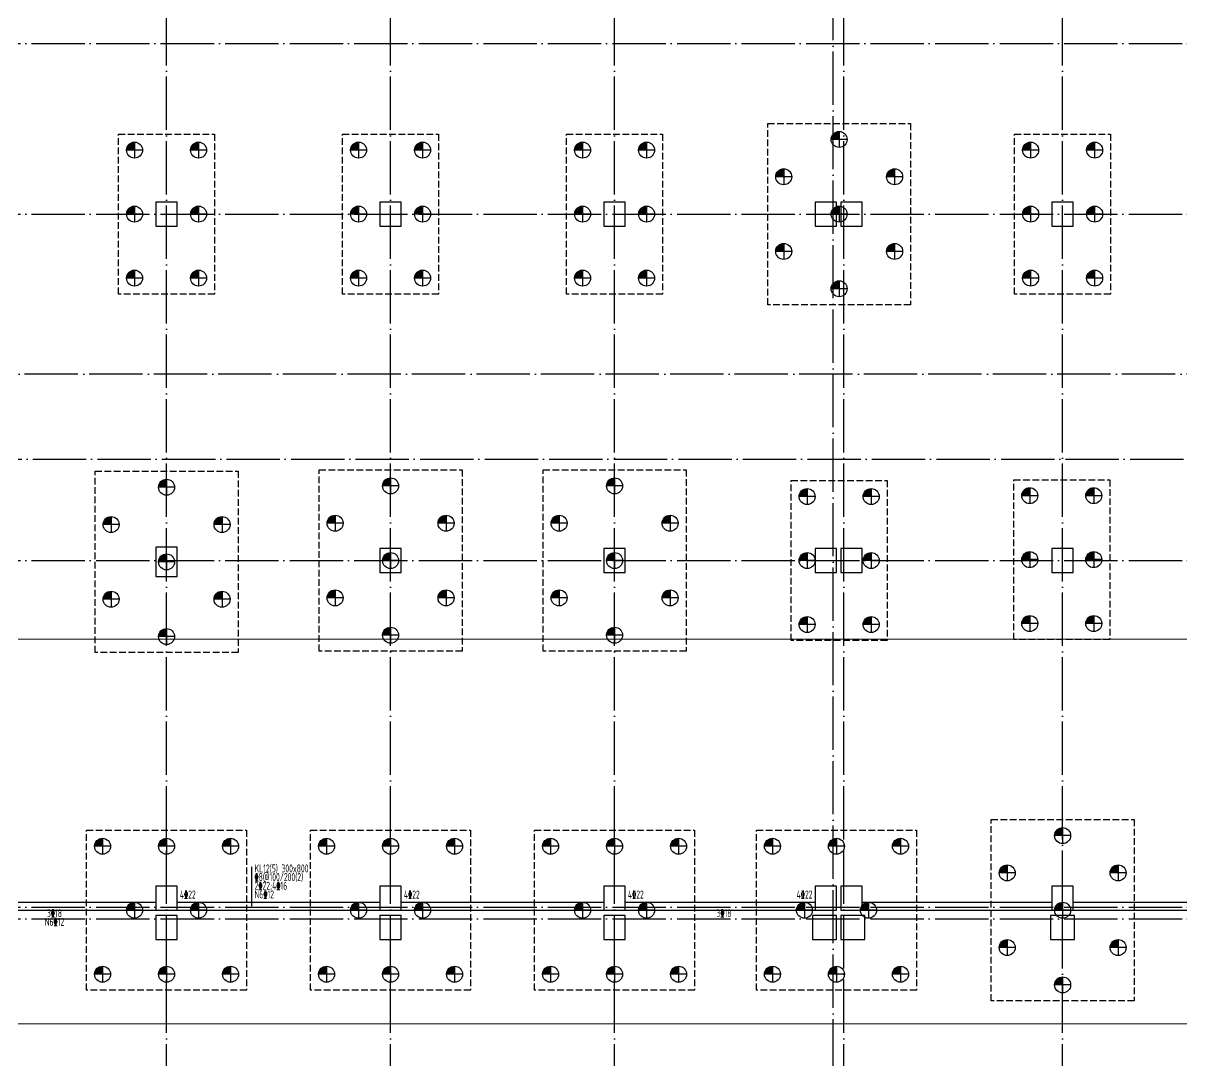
# Model space of a CAD drawing. Extents: x 2430613 to 2739493, y -1540945 to -971137.
# Drawn here: x 2503917 to 2547361, y -1478842 to -1439908 of the extents above; entities that cross this region are included whole.
import ezdxf
from ezdxf.enums import TextEntityAlignment as Align

# ---------------------------------------------------------------- set-up
doc = ezdxf.new("R2010")
doc.units = 0
doc.header["$LTSCALE"] = 1000
doc.header["$MEASUREMENT"] = 0
doc.linetypes.add('DASH', pattern=[0.35, 0.25, -0.1])
doc.linetypes.add('DOTE', pattern=[2.42, 2, -0.2, 0.02, -0.2])
doc.layers.add('0S-柱-线', color=50, linetype='CONTINUOUS', lineweight=30)
doc.layers.add('BEAM', color=4, linetype='CONTINUOUS', lineweight=25)
doc.layers.add('0S-草图', color=9, linetype='CONTINUOUS', lineweight=20, plot=False)
for name, color, linetype in [('600直径桩', 4, 'CONTINUOUS'), ('DOTE', 1, 'DOTE'), ('KL-X0l-箍筋', 2, 'CONTINUOUS'), ('KL-X0l-腰筋', 2, 'CONTINUOUS'), ('KL-X0l-通筋', 2, 'CONTINUOUS'), ('KL-X0t-引线', 2, 'CONTINUOUS'), ('KL-X0t-截面', 2, 'CONTINUOUS'), ('text30', 7, 'CONTINUOUS'), ('承台', 2, 'CONTINUOUS')]:
    doc.layers.add(name, color=color, linetype=linetype)
doc.styles.add('TSSD_Rein', font='Tssdeng.shx', dxfattribs={"width": 0.6, "height": 300, "bigfont": 'hztxt.shx'})

msp = doc.modelspace()

# ---------------------------------------------------------------- hatches: boundary and pattern name
at = {"layer": '600直径桩'}
h = msp.add_hatch(color=251, dxfattribs=at)
h.dxf.hatch_style = 1
h.paths.add_polyline_path([(2534512.492, -1443972.333, 0.414213562), (2534212.492, -1444272.333), (2534512.492, -1444272.333)])
h = msp.add_hatch(color=251, dxfattribs=at)
h.dxf.hatch_style = 1
h.paths.add_polyline_path([(2508092.492, -1444372.333, 0.414213562), (2507792.492, -1444672.333), (2508092.492, -1444672.333)])
h = msp.add_hatch(color=251, dxfattribs=at)
h.dxf.hatch_style = 1
h.paths.add_polyline_path([(2510492.492, -1444372.333, 0.414213562), (2510192.492, -1444672.333), (2510492.492, -1444672.333)])
h = msp.add_hatch(color=251, dxfattribs=at)
h.dxf.hatch_style = 1
h.paths.add_polyline_path([(2516492.492, -1444372.333, 0.414213562), (2516192.492, -1444672.333), (2516492.492, -1444672.333)])
h = msp.add_hatch(color=251, dxfattribs=at)
h.dxf.hatch_style = 1
h.paths.add_polyline_path([(2518892.492, -1444372.333, 0.414213562), (2518592.492, -1444672.333), (2518892.492, -1444672.333)])
h = msp.add_hatch(color=251, dxfattribs=at)
h.dxf.hatch_style = 1
h.paths.add_polyline_path([(2524892.492, -1444372.333, 0.414213562), (2524592.492, -1444672.333), (2524892.492, -1444672.333)])
h = msp.add_hatch(color=251, dxfattribs=at)
h.dxf.hatch_style = 1
h.paths.add_polyline_path([(2527292.492, -1444372.333, 0.414213562), (2526992.492, -1444672.333), (2527292.492, -1444672.333)])
h = msp.add_hatch(color=251, dxfattribs=at)
h.dxf.hatch_style = 1
h.paths.add_polyline_path([(2541692.492, -1444372.333, 0.414213562), (2541392.492, -1444672.333), (2541692.492, -1444672.333)])
h = msp.add_hatch(color=251, dxfattribs=at)
h.dxf.hatch_style = 1
h.paths.add_polyline_path([(2544092.492, -1444372.333, 0.414213562), (2543792.492, -1444672.333), (2544092.492, -1444672.333)])
h = msp.add_hatch(color=251, dxfattribs=at)
h.dxf.hatch_style = 1
h.paths.add_polyline_path([(2532432.492, -1445372.333, 0.414213562), (2532132.492, -1445672.333), (2532432.492, -1445672.333)])
h = msp.add_hatch(color=251, dxfattribs=at)
h.dxf.hatch_style = 1
h.paths.add_polyline_path([(2536592.492, -1445372.333, 0.414213562), (2536292.492, -1445672.333), (2536592.492, -1445672.333)])
h = msp.add_hatch(color=251, dxfattribs=at)
h.dxf.hatch_style = 1
h.paths.add_polyline_path([(2508092.492, -1446772.333, 0.414213562), (2507792.492, -1447072.333), (2508092.492, -1447072.333)])
h = msp.add_hatch(color=251, dxfattribs=at)
h.dxf.hatch_style = 1
h.paths.add_polyline_path([(2510492.492, -1446772.333, 0.414213562), (2510192.492, -1447072.333), (2510492.492, -1447072.333)])
h = msp.add_hatch(color=251, dxfattribs=at)
h.dxf.hatch_style = 1
h.paths.add_polyline_path([(2516492.492, -1446772.333, 0.414213562), (2516192.492, -1447072.333), (2516492.492, -1447072.333)])
h = msp.add_hatch(color=251, dxfattribs=at)
h.dxf.hatch_style = 1
h.paths.add_polyline_path([(2518892.492, -1446772.333, 0.414213562), (2518592.492, -1447072.333), (2518892.492, -1447072.333)])
h = msp.add_hatch(color=251, dxfattribs=at)
h.dxf.hatch_style = 1
h.paths.add_polyline_path([(2524892.492, -1446772.333, 0.414213562), (2524592.492, -1447072.333), (2524892.492, -1447072.333)])
h = msp.add_hatch(color=251, dxfattribs=at)
h.dxf.hatch_style = 1
h.paths.add_polyline_path([(2527292.492, -1446772.333, 0.414213562), (2526992.492, -1447072.333), (2527292.492, -1447072.333)])
h = msp.add_hatch(color=251, dxfattribs=at)
h.dxf.hatch_style = 1
h.paths.add_polyline_path([(2534512.492, -1446772.333, 0.414213562), (2534212.492, -1447072.333), (2534512.492, -1447072.333)])
h = msp.add_hatch(color=251, dxfattribs=at)
h.dxf.hatch_style = 1
h.paths.add_polyline_path([(2541692.492, -1446772.333, 0.414213562), (2541392.492, -1447072.333), (2541692.492, -1447072.333)])
h = msp.add_hatch(color=251, dxfattribs=at)
h.dxf.hatch_style = 1
h.paths.add_polyline_path([(2544092.492, -1446772.333, 0.414213562), (2543792.492, -1447072.333), (2544092.492, -1447072.333)])
h = msp.add_hatch(color=251, dxfattribs=at)
h.dxf.hatch_style = 1
h.paths.add_polyline_path([(2532432.492, -1448172.333, 0.414213562), (2532132.492, -1448472.333), (2532432.492, -1448472.333)])
h = msp.add_hatch(color=251, dxfattribs=at)
h.dxf.hatch_style = 1
h.paths.add_polyline_path([(2536592.492, -1448172.333, 0.414213562), (2536292.492, -1448472.333), (2536592.492, -1448472.333)])
h = msp.add_hatch(color=251, dxfattribs=at)
h.dxf.hatch_style = 1
h.paths.add_polyline_path([(2508092.492, -1449172.333, 0.414213562), (2507792.492, -1449472.333), (2508092.492, -1449472.333)])
h = msp.add_hatch(color=251, dxfattribs=at)
h.dxf.hatch_style = 1
h.paths.add_polyline_path([(2510492.492, -1449172.333, 0.414213562), (2510192.492, -1449472.333), (2510492.492, -1449472.333)])
h = msp.add_hatch(color=251, dxfattribs=at)
h.dxf.hatch_style = 1
h.paths.add_polyline_path([(2516492.492, -1449172.333, 0.414213562), (2516192.492, -1449472.333), (2516492.492, -1449472.333)])
h = msp.add_hatch(color=251, dxfattribs=at)
h.dxf.hatch_style = 1
h.paths.add_polyline_path([(2518892.492, -1449172.333, 0.414213562), (2518592.492, -1449472.333), (2518892.492, -1449472.333)])
h = msp.add_hatch(color=251, dxfattribs=at)
h.dxf.hatch_style = 1
h.paths.add_polyline_path([(2524892.492, -1449172.333, 0.414213562), (2524592.492, -1449472.333), (2524892.492, -1449472.333)])
h = msp.add_hatch(color=251, dxfattribs=at)
h.dxf.hatch_style = 1
h.paths.add_polyline_path([(2527292.492, -1449172.333, 0.414213562), (2526992.492, -1449472.333), (2527292.492, -1449472.333)])
h = msp.add_hatch(color=251, dxfattribs=at)
h.dxf.hatch_style = 1
h.paths.add_polyline_path([(2541692.492, -1449172.333, 0.414213562), (2541392.492, -1449472.333), (2541692.492, -1449472.333)])
h = msp.add_hatch(color=251, dxfattribs=at)
h.dxf.hatch_style = 1
h.paths.add_polyline_path([(2544092.492, -1449172.333, 0.414213562), (2543792.492, -1449472.333), (2544092.492, -1449472.333)])
h = msp.add_hatch(color=251, dxfattribs=at)
h.dxf.hatch_style = 1
h.paths.add_polyline_path([(2534512.492, -1449572.333, 0.414213562), (2534212.492, -1449872.333), (2534512.492, -1449872.333)])
h = msp.add_hatch(color=251, dxfattribs=at)
h.dxf.hatch_style = 1
h.paths.add_polyline_path([(2509292.492, -1457022.333, 0.414213562), (2508992.492, -1457322.333), (2509292.492, -1457322.333)])
h = msp.add_hatch(color=251, dxfattribs=at)
h.dxf.hatch_style = 1
h.paths.add_polyline_path([(2517692.492, -1456972.333, 0.414213562), (2517392.492, -1457272.333), (2517692.492, -1457272.333)])
h = msp.add_hatch(color=251, dxfattribs=at)
h.dxf.hatch_style = 1
h.paths.add_polyline_path([(2526092.492, -1456972.333, 0.414213562), (2525792.492, -1457272.333), (2526092.492, -1457272.333)])
h = msp.add_hatch(color=251, dxfattribs=at)
h.dxf.hatch_style = 1
h.paths.add_polyline_path([(2533312.492, -1457372.333, 0.414213562), (2533012.492, -1457672.333), (2533312.492, -1457672.333)])
h = msp.add_hatch(color=251, dxfattribs=at)
h.dxf.hatch_style = 1
h.paths.add_polyline_path([(2535712.492, -1457372.333, 0.414213562), (2535412.492, -1457672.333), (2535712.492, -1457672.333)])
h = msp.add_hatch(color=251, dxfattribs=at)
h.dxf.hatch_style = 1
h.paths.add_polyline_path([(2541657.137, -1457336.978, 0.414213562), (2541357.137, -1457636.978), (2541657.137, -1457636.978)])
h = msp.add_hatch(color=251, dxfattribs=at)
h.dxf.hatch_style = 1
h.paths.add_polyline_path([(2544057.137, -1457336.978, 0.414213562), (2543757.137, -1457636.978), (2544057.137, -1457636.978)])
h = msp.add_hatch(color=251, dxfattribs=at)
h.dxf.hatch_style = 1
h.paths.add_polyline_path([(2515612.492, -1458372.333, 0.414213562), (2515312.492, -1458672.333), (2515612.492, -1458672.333)])
h = msp.add_hatch(color=251, dxfattribs=at)
h.dxf.hatch_style = 1
h.paths.add_polyline_path([(2519772.492, -1458372.333, 0.414213562), (2519472.492, -1458672.333), (2519772.492, -1458672.333)])
h = msp.add_hatch(color=251, dxfattribs=at)
h.dxf.hatch_style = 1
h.paths.add_polyline_path([(2524012.492, -1458372.333, 0.414213562), (2523712.492, -1458672.333), (2524012.492, -1458672.333)])
h = msp.add_hatch(color=251, dxfattribs=at)
h.dxf.hatch_style = 1
h.paths.add_polyline_path([(2528172.492, -1458372.333, 0.414213562), (2527872.492, -1458672.333), (2528172.492, -1458672.333)])
h = msp.add_hatch(color=251, dxfattribs=at)
h.dxf.hatch_style = 1
h.paths.add_polyline_path([(2507212.492, -1458422.333, 0.414213562), (2506912.492, -1458722.333), (2507212.492, -1458722.333)])
h = msp.add_hatch(color=251, dxfattribs=at)
h.dxf.hatch_style = 1
h.paths.add_polyline_path([(2511372.492, -1458422.333, 0.414213562), (2511072.492, -1458722.333), (2511372.492, -1458722.333)])
h = msp.add_hatch(color=251, dxfattribs=at)
h.dxf.hatch_style = 1
h.paths.add_polyline_path([(2509292.492, -1459822.333, 0.414213562), (2508992.492, -1460122.333), (2509292.492, -1460122.333)])
h = msp.add_hatch(color=251, dxfattribs=at)
h.dxf.hatch_style = 1
h.paths.add_polyline_path([(2517692.492, -1459772.333, 0.414213562), (2517392.492, -1460072.333), (2517692.492, -1460072.333)])
h = msp.add_hatch(color=251, dxfattribs=at)
h.dxf.hatch_style = 1
h.paths.add_polyline_path([(2526092.492, -1459772.333, 0.414213562), (2525792.492, -1460072.333), (2526092.492, -1460072.333)])
h = msp.add_hatch(color=251, dxfattribs=at)
h.dxf.hatch_style = 1
h.paths.add_polyline_path([(2533312.492, -1459772.333, 0.414213562), (2533012.492, -1460072.333), (2533312.492, -1460072.333)])
h = msp.add_hatch(color=251, dxfattribs=at)
h.dxf.hatch_style = 1
h.paths.add_polyline_path([(2535712.492, -1459772.333, 0.414213562), (2535412.492, -1460072.333), (2535712.492, -1460072.333)])
h = msp.add_hatch(color=251, dxfattribs=at)
h.dxf.hatch_style = 1
h.paths.add_polyline_path([(2541657.137, -1459736.978, 0.414213562), (2541357.137, -1460036.978), (2541657.137, -1460036.978)])
h = msp.add_hatch(color=251, dxfattribs=at)
h.dxf.hatch_style = 1
h.paths.add_polyline_path([(2544057.137, -1459736.978, 0.414213562), (2543757.137, -1460036.978), (2544057.137, -1460036.978)])
h = msp.add_hatch(color=251, dxfattribs=at)
h.dxf.hatch_style = 1
h.paths.add_polyline_path([(2507212.492, -1461222.333, 0.414213562), (2506912.492, -1461522.333), (2507212.492, -1461522.333)])
h = msp.add_hatch(color=251, dxfattribs=at)
h.dxf.hatch_style = 1
h.paths.add_polyline_path([(2511372.492, -1461222.333, 0.414213562), (2511072.492, -1461522.333), (2511372.492, -1461522.333)])
h = msp.add_hatch(color=251, dxfattribs=at)
h.dxf.hatch_style = 1
h.paths.add_polyline_path([(2515612.492, -1461172.333, 0.414213562), (2515312.492, -1461472.333), (2515612.492, -1461472.333)])
h = msp.add_hatch(color=251, dxfattribs=at)
h.dxf.hatch_style = 1
h.paths.add_polyline_path([(2519772.492, -1461172.333, 0.414213562), (2519472.492, -1461472.333), (2519772.492, -1461472.333)])
h = msp.add_hatch(color=251, dxfattribs=at)
h.dxf.hatch_style = 1
h.paths.add_polyline_path([(2524012.492, -1461172.333, 0.414213562), (2523712.492, -1461472.333), (2524012.492, -1461472.333)])
h = msp.add_hatch(color=251, dxfattribs=at)
h.dxf.hatch_style = 1
h.paths.add_polyline_path([(2528172.492, -1461172.333, 0.414213562), (2527872.492, -1461472.333), (2528172.492, -1461472.333)])
h = msp.add_hatch(color=251, dxfattribs=at)
h.dxf.hatch_style = 1
h.paths.add_polyline_path([(2533312.492, -1462172.333, 0.414213562), (2533012.492, -1462472.333), (2533312.492, -1462472.333)])
h = msp.add_hatch(color=251, dxfattribs=at)
h.dxf.hatch_style = 1
h.paths.add_polyline_path([(2535712.492, -1462172.333, 0.414213562), (2535412.492, -1462472.333), (2535712.492, -1462472.333)])
h = msp.add_hatch(color=251, dxfattribs=at)
h.dxf.hatch_style = 1
h.paths.add_polyline_path([(2541657.137, -1462136.978, 0.414213562), (2541357.137, -1462436.978), (2541657.137, -1462436.978)])
h = msp.add_hatch(color=251, dxfattribs=at)
h.dxf.hatch_style = 1
h.paths.add_polyline_path([(2544057.137, -1462136.978, 0.414213562), (2543757.137, -1462436.978), (2544057.137, -1462436.978)])
h = msp.add_hatch(color=251, dxfattribs=at)
h.dxf.hatch_style = 1
h.paths.add_polyline_path([(2509292.492, -1462622.333, 0.414213562), (2508992.492, -1462922.333), (2509292.492, -1462922.333)])
h = msp.add_hatch(color=251, dxfattribs=at)
h.dxf.hatch_style = 1
h.paths.add_polyline_path([(2517692.492, -1462572.333, 0.414213562), (2517392.492, -1462872.333), (2517692.492, -1462872.333)])
h = msp.add_hatch(color=251, dxfattribs=at)
h.dxf.hatch_style = 1
h.paths.add_polyline_path([(2526092.492, -1462572.333, 0.414213562), (2525792.492, -1462872.333), (2526092.492, -1462872.333)])
h = msp.add_hatch(color=251, dxfattribs=at)
h.dxf.hatch_style = 1
h.paths.add_polyline_path([(2542892.492, -1470092.333, 0.414213562), (2542592.492, -1470392.333), (2542892.492, -1470392.333)])
h = msp.add_hatch(color=251, dxfattribs=at)
h.dxf.hatch_style = 1
h.paths.add_polyline_path([(2506892.492, -1470492.333, 0.414213562), (2506592.492, -1470792.333), (2506892.492, -1470792.333)])
h = msp.add_hatch(color=251, dxfattribs=at)
h.dxf.hatch_style = 1
h.paths.add_polyline_path([(2509292.492, -1470492.333, 0.414213562), (2508992.492, -1470792.333), (2509292.492, -1470792.333)])
h = msp.add_hatch(color=251, dxfattribs=at)
h.dxf.hatch_style = 1
h.paths.add_polyline_path([(2511692.492, -1470492.333, 0.414213562), (2511392.492, -1470792.333), (2511692.492, -1470792.333)])
h = msp.add_hatch(color=251, dxfattribs=at)
h.dxf.hatch_style = 1
h.paths.add_polyline_path([(2515292.492, -1470492.333, 0.414213562), (2514992.492, -1470792.333), (2515292.492, -1470792.333)])
h = msp.add_hatch(color=251, dxfattribs=at)
h.dxf.hatch_style = 1
h.paths.add_polyline_path([(2517692.492, -1470492.333, 0.414213562), (2517392.492, -1470792.333), (2517692.492, -1470792.333)])
h = msp.add_hatch(color=251, dxfattribs=at)
h.dxf.hatch_style = 1
h.paths.add_polyline_path([(2520092.492, -1470492.333, 0.414213562), (2519792.492, -1470792.333), (2520092.492, -1470792.333)])
h = msp.add_hatch(color=251, dxfattribs=at)
h.dxf.hatch_style = 1
h.paths.add_polyline_path([(2523692.492, -1470492.333, 0.414213562), (2523392.492, -1470792.333), (2523692.492, -1470792.333)])
h = msp.add_hatch(color=251, dxfattribs=at)
h.dxf.hatch_style = 1
h.paths.add_polyline_path([(2526092.492, -1470492.333, 0.414213562), (2525792.492, -1470792.333), (2526092.492, -1470792.333)])
h = msp.add_hatch(color=251, dxfattribs=at)
h.dxf.hatch_style = 1
h.paths.add_polyline_path([(2528492.492, -1470492.333, 0.414213562), (2528192.492, -1470792.333), (2528492.492, -1470792.333)])
h = msp.add_hatch(color=251, dxfattribs=at)
h.dxf.hatch_style = 1
h.paths.add_polyline_path([(2532012.492, -1470492.333, 0.414213562), (2531712.492, -1470792.333), (2532012.492, -1470792.333)])
h = msp.add_hatch(color=251, dxfattribs=at)
h.dxf.hatch_style = 1
h.paths.add_polyline_path([(2534412.492, -1470492.333, 0.414213562), (2534112.492, -1470792.333), (2534412.492, -1470792.333)])
h = msp.add_hatch(color=251, dxfattribs=at)
h.dxf.hatch_style = 1
h.paths.add_polyline_path([(2536812.492, -1470492.333, 0.414213562), (2536512.492, -1470792.333), (2536812.492, -1470792.333)])
h = msp.add_hatch(color=251, dxfattribs=at)
h.dxf.hatch_style = 1
h.paths.add_polyline_path([(2540812.492, -1471492.333, 0.414213562), (2540512.492, -1471792.333), (2540812.492, -1471792.333)])
h = msp.add_hatch(color=251, dxfattribs=at)
h.dxf.hatch_style = 1
h.paths.add_polyline_path([(2544972.492, -1471492.333, 0.414213562), (2544672.492, -1471792.333), (2544972.492, -1471792.333)])
h = msp.add_hatch(color=251, dxfattribs=at)
h.dxf.hatch_style = 1
h.paths.add_polyline_path([(2508092.492, -1472892.333, 0.414213562), (2507792.492, -1473192.333), (2508092.492, -1473192.333)])
h = msp.add_hatch(color=251, dxfattribs=at)
h.dxf.hatch_style = 1
h.paths.add_polyline_path([(2510492.492, -1472892.333, 0.414213562), (2510192.492, -1473192.333), (2510492.492, -1473192.333)])
h = msp.add_hatch(color=251, dxfattribs=at)
h.dxf.hatch_style = 1
h.paths.add_polyline_path([(2516492.492, -1472892.333, 0.414213562), (2516192.492, -1473192.333), (2516492.492, -1473192.333)])
h = msp.add_hatch(color=251, dxfattribs=at)
h.dxf.hatch_style = 1
h.paths.add_polyline_path([(2518892.492, -1472892.333, 0.414213562), (2518592.492, -1473192.333), (2518892.492, -1473192.333)])
h = msp.add_hatch(color=251, dxfattribs=at)
h.dxf.hatch_style = 1
h.paths.add_polyline_path([(2524892.492, -1472892.333, 0.414213562), (2524592.492, -1473192.333), (2524892.492, -1473192.333)])
h = msp.add_hatch(color=251, dxfattribs=at)
h.dxf.hatch_style = 1
h.paths.add_polyline_path([(2527292.492, -1472892.333, 0.414213562), (2526992.492, -1473192.333), (2527292.492, -1473192.333)])
h = msp.add_hatch(color=251, dxfattribs=at)
h.dxf.hatch_style = 1
h.paths.add_polyline_path([(2533212.492, -1472892.333, 0.414213562), (2532912.492, -1473192.333), (2533212.492, -1473192.333)])
h = msp.add_hatch(color=251, dxfattribs=at)
h.dxf.hatch_style = 1
h.paths.add_polyline_path([(2535612.492, -1472892.333, 0.414213562), (2535312.492, -1473192.333), (2535612.492, -1473192.333)])
h = msp.add_hatch(color=251, dxfattribs=at)
h.dxf.hatch_style = 1
h.paths.add_polyline_path([(2542892.492, -1472892.333, 0.414213562), (2542592.492, -1473192.333), (2542892.492, -1473192.333)])
h = msp.add_hatch(color=251, dxfattribs=at)
h.dxf.hatch_style = 1
h.paths.add_polyline_path([(2540812.492, -1474292.333, 0.414213562), (2540512.492, -1474592.333), (2540812.492, -1474592.333)])
h = msp.add_hatch(color=251, dxfattribs=at)
h.dxf.hatch_style = 1
h.paths.add_polyline_path([(2544972.492, -1474292.333, 0.414213562), (2544672.492, -1474592.333), (2544972.492, -1474592.333)])
h = msp.add_hatch(color=251, dxfattribs=at)
h.dxf.hatch_style = 1
h.paths.add_polyline_path([(2506892.492, -1475292.333, 0.414213562), (2506592.492, -1475592.333), (2506892.492, -1475592.333)])
h = msp.add_hatch(color=251, dxfattribs=at)
h.dxf.hatch_style = 1
h.paths.add_polyline_path([(2509292.492, -1475292.333, 0.414213562), (2508992.492, -1475592.333), (2509292.492, -1475592.333)])
h = msp.add_hatch(color=251, dxfattribs=at)
h.dxf.hatch_style = 1
h.paths.add_polyline_path([(2511692.492, -1475292.333, 0.414213562), (2511392.492, -1475592.333), (2511692.492, -1475592.333)])
h = msp.add_hatch(color=251, dxfattribs=at)
h.dxf.hatch_style = 1
h.paths.add_polyline_path([(2515292.492, -1475292.333, 0.414213562), (2514992.492, -1475592.333), (2515292.492, -1475592.333)])
h = msp.add_hatch(color=251, dxfattribs=at)
h.dxf.hatch_style = 1
h.paths.add_polyline_path([(2517692.492, -1475292.333, 0.414213562), (2517392.492, -1475592.333), (2517692.492, -1475592.333)])
h = msp.add_hatch(color=251, dxfattribs=at)
h.dxf.hatch_style = 1
h.paths.add_polyline_path([(2520092.492, -1475292.333, 0.414213562), (2519792.492, -1475592.333), (2520092.492, -1475592.333)])
h = msp.add_hatch(color=251, dxfattribs=at)
h.dxf.hatch_style = 1
h.paths.add_polyline_path([(2523692.492, -1475292.333, 0.414213562), (2523392.492, -1475592.333), (2523692.492, -1475592.333)])
h = msp.add_hatch(color=251, dxfattribs=at)
h.dxf.hatch_style = 1
h.paths.add_polyline_path([(2526092.492, -1475292.333, 0.414213562), (2525792.492, -1475592.333), (2526092.492, -1475592.333)])
h = msp.add_hatch(color=251, dxfattribs=at)
h.dxf.hatch_style = 1
h.paths.add_polyline_path([(2528492.492, -1475292.333, 0.414213562), (2528192.492, -1475592.333), (2528492.492, -1475592.333)])
h = msp.add_hatch(color=251, dxfattribs=at)
h.dxf.hatch_style = 1
h.paths.add_polyline_path([(2532012.492, -1475292.333, 0.414213562), (2531712.492, -1475592.333), (2532012.492, -1475592.333)])
h = msp.add_hatch(color=251, dxfattribs=at)
h.dxf.hatch_style = 1
h.paths.add_polyline_path([(2534412.492, -1475292.333, 0.414213562), (2534112.492, -1475592.333), (2534412.492, -1475592.333)])
h = msp.add_hatch(color=251, dxfattribs=at)
h.dxf.hatch_style = 1
h.paths.add_polyline_path([(2536812.492, -1475292.333, 0.414213562), (2536512.492, -1475592.333), (2536812.492, -1475592.333)])
h = msp.add_hatch(color=251, dxfattribs=at)
h.dxf.hatch_style = 1
h.paths.add_polyline_path([(2542892.492, -1475692.333, 0.414213562), (2542592.492, -1475992.333), (2542892.492, -1475992.333)])

# ---------------------------------------------------------------- linework, layer by layer
at = {"layer": '0S-柱-线'}
for points in [[(2509692.492, -1447522.333), (2509692.492, -1446622.333), (2508892.492, -1446622.333), (2508892.492, -1447522.333)], [(2518092.492, -1447522.333), (2518092.492, -1446622.333), (2517292.492, -1446622.333), (2517292.492, -1447522.333)], [(2526492.492, -1447522.333), (2526492.492, -1446622.333), (2525692.492, -1446622.333), (2525692.492, -1447522.333)], [(2534412.492, -1447522.333), (2534412.492, -1446622.333), (2533612.492, -1446622.333), (2533612.492, -1447522.333)], [(2535372.492, -1447522.333), (2535372.492, -1446622.333), (2534572.492, -1446622.333), (2534572.492, -1447522.333)], [(2543292.492, -1447522.333), (2543292.492, -1446622.333), (2542492.492, -1446622.333), (2542492.492, -1447522.333)], [(2509692.492, -1460672.333), (2509692.492, -1459572.333), (2508892.492, -1459572.333), (2508892.492, -1460672.333)], [(2518092.492, -1460522.333), (2518092.492, -1459622.333), (2517292.492, -1459622.333), (2517292.492, -1460522.333)], [(2526492.492, -1460522.333), (2526492.492, -1459622.333), (2525692.492, -1459622.333), (2525692.492, -1460522.333)], [(2534412.492, -1460522.333), (2534412.492, -1459622.333), (2533612.492, -1459622.333), (2533612.492, -1460522.333)], [(2535372.492, -1460522.333), (2535372.492, -1459622.333), (2534572.492, -1459622.333), (2534572.492, -1460522.333)], [(2543292.492, -1460522.333), (2543292.492, -1459622.333), (2542492.492, -1459622.333), (2542492.492, -1460522.333)], [(2509692.492, -1473192.333), (2509692.492, -1472292.333), (2508892.492, -1472292.333), (2508892.492, -1473192.333)], [(2518092.492, -1473192.333), (2518092.492, -1472292.333), (2517292.492, -1472292.333), (2517292.492, -1473192.333)], [(2526492.492, -1473192.333), (2526492.492, -1472292.333), (2525692.492, -1472292.333), (2525692.492, -1473192.333)], [(2534412.492, -1473192.333), (2534412.492, -1472292.333), (2533612.492, -1472292.333), (2533612.492, -1473192.333)], [(2535372.492, -1473192.333), (2535372.492, -1472292.333), (2534572.492, -1472292.333), (2534572.492, -1473192.333)], [(2543292.492, -1473192.333), (2543292.492, -1472292.333), (2542492.492, -1472292.333), (2542492.492, -1473192.333)], [(2509692.492, -1474292.333), (2509692.492, -1473392.333), (2508892.492, -1473392.333), (2508892.492, -1474292.333)], [(2518092.492, -1474292.333), (2518092.492, -1473392.333), (2517292.492, -1473392.333), (2517292.492, -1474292.333)], [(2526492.492, -1474292.333), (2526492.492, -1473392.333), (2525692.492, -1473392.333), (2525692.492, -1474292.333)], [(2534412.492, -1474292.333), (2534412.492, -1473392.333), (2533512.492, -1473392.333), (2533512.492, -1474292.333)], [(2535472.492, -1474292.333), (2535472.492, -1473392.333), (2534572.492, -1473392.333), (2534572.492, -1474292.333)], [(2543342.492, -1474292.333), (2543342.492, -1473392.333), (2542442.492, -1473392.333), (2542442.492, -1474292.333)]]:
    msp.add_lwpolyline(points, close=True, dxfattribs=at)
at = {"layer": '0S-草图'}
for points in [[(2459966.188, -1402457.105), (2597091.188, -1402457.105), (2597091.188, -1477457.105), (2459966.188, -1477457.105)], [(2459966.188, -1463018.36), (2597091.188, -1463018.36), (2597091.188, -1528018.36), (2459966.188, -1528018.36)]]:
    msp.add_lwpolyline(points, close=True, dxfattribs=at)
at = {"layer": '600直径桩', "color": 251}
for p, q in [((2534512.492, -1443972.333), (2534512.492, -1444572.333)), ((2508092.492, -1444372.333), (2508092.492, -1444972.333)), ((2510492.492, -1444372.333), (2510492.492, -1444972.333)), ((2516492.492, -1444372.333), (2516492.492, -1444972.333)), ((2518892.492, -1444372.333), (2518892.492, -1444972.333)), ((2524892.492, -1444372.333), (2524892.492, -1444972.333)), ((2527292.492, -1444372.333), (2527292.492, -1444972.333)), ((2534812.492, -1444272.333), (2534212.492, -1444272.333)), ((2541692.492, -1444372.333), (2541692.492, -1444972.333)), ((2544092.492, -1444372.333), (2544092.492, -1444972.333)), ((2508392.492, -1444672.333), (2507792.492, -1444672.333)), ((2510792.492, -1444672.333), (2510192.492, -1444672.333)), ((2516792.492, -1444672.333), (2516192.492, -1444672.333)), ((2519192.492, -1444672.333), (2518592.492, -1444672.333)), ((2525192.492, -1444672.333), (2524592.492, -1444672.333)), ((2527592.492, -1444672.333), (2526992.492, -1444672.333)), ((2541992.492, -1444672.333), (2541392.492, -1444672.333)), ((2544392.492, -1444672.333), (2543792.492, -1444672.333)), ((2532732.492, -1445672.333), (2532132.492, -1445672.333)), ((2532432.492, -1445372.333), (2532432.492, -1445972.333)), ((2536892.492, -1445672.333), (2536292.492, -1445672.333)), ((2536592.492, -1445372.333), (2536592.492, -1445972.333)), ((2508392.492, -1447072.333), (2507792.492, -1447072.333)), ((2508092.492, -1446772.333), (2508092.492, -1447372.333)), ((2510792.492, -1447072.333), (2510192.492, -1447072.333)), ((2510492.492, -1446772.333), (2510492.492, -1447372.333)), ((2516792.492, -1447072.333), (2516192.492, -1447072.333)), ((2516492.492, -1446772.333), (2516492.492, -1447372.333)), ((2519192.492, -1447072.333), (2518592.492, -1447072.333)), ((2518892.492, -1446772.333), (2518892.492, -1447372.333)), ((2525192.492, -1447072.333), (2524592.492, -1447072.333)), ((2524892.492, -1446772.333), (2524892.492, -1447372.333)), ((2527592.492, -1447072.333), (2526992.492, -1447072.333)), ((2527292.492, -1446772.333), (2527292.492, -1447372.333)), ((2534812.492, -1447072.333), (2534212.492, -1447072.333)), ((2534512.492, -1446772.333), (2534512.492, -1447372.333)), ((2541992.492, -1447072.333), (2541392.492, -1447072.333)), ((2541692.492, -1446772.333), (2541692.492, -1447372.333)), ((2544392.492, -1447072.333), (2543792.492, -1447072.333)), ((2544092.492, -1446772.333), (2544092.492, -1447372.333)), ((2532432.492, -1448172.333), (2532432.492, -1448772.333)), ((2536592.492, -1448172.333), (2536592.492, -1448772.333)), ((2532732.492, -1448472.333), (2532132.492, -1448472.333)), ((2536892.492, -1448472.333), (2536292.492, -1448472.333)), ((2508092.492, -1449172.333), (2508092.492, -1449772.333)), ((2510492.492, -1449172.333), (2510492.492, -1449772.333)), ((2516492.492, -1449172.333), (2516492.492, -1449772.333)), ((2518892.492, -1449172.333), (2518892.492, -1449772.333)), ((2524892.492, -1449172.333), (2524892.492, -1449772.333)), ((2527292.492, -1449172.333), (2527292.492, -1449772.333)), ((2541692.492, -1449172.333), (2541692.492, -1449772.333)), ((2544092.492, -1449172.333), (2544092.492, -1449772.333)), ((2508392.492, -1449472.333), (2507792.492, -1449472.333)), ((2510792.492, -1449472.333), (2510192.492, -1449472.333)), ((2516792.492, -1449472.333), (2516192.492, -1449472.333)), ((2519192.492, -1449472.333), (2518592.492, -1449472.333)), ((2525192.492, -1449472.333), (2524592.492, -1449472.333)), ((2527592.492, -1449472.333), (2526992.492, -1449472.333)), ((2534512.492, -1449572.333), (2534512.492, -1450172.333)), ((2541992.492, -1449472.333), (2541392.492, -1449472.333)), ((2544392.492, -1449472.333), (2543792.492, -1449472.333)), ((2534812.492, -1449872.333), (2534212.492, -1449872.333)), ((2509292.492, -1457022.333), (2509292.492, -1457622.333)), ((2517692.492, -1456972.333), (2517692.492, -1457572.333)), ((2526092.492, -1456972.333), (2526092.492, -1457572.333)), ((2509592.492, -1457322.333), (2508992.492, -1457322.333)), ((2517992.492, -1457272.333), (2517392.492, -1457272.333)), ((2526392.492, -1457272.333), (2525792.492, -1457272.333)), ((2533312.492, -1457372.333), (2533312.492, -1457972.333)), ((2535712.492, -1457372.333), (2535712.492, -1457972.333)), ((2541657.137, -1457336.978), (2541657.137, -1457936.978)), ((2544057.137, -1457336.978), (2544057.137, -1457936.978)), ((2533612.492, -1457672.333), (2533012.492, -1457672.333)), ((2536012.492, -1457672.333), (2535412.492, -1457672.333)), ((2541957.137, -1457636.978), (2541357.137, -1457636.978)), ((2544357.137, -1457636.978), (2543757.137, -1457636.978)), ((2515612.492, -1458372.333), (2515612.492, -1458972.333)), ((2519772.492, -1458372.333), (2519772.492, -1458972.333)), ((2524012.492, -1458372.333), (2524012.492, -1458972.333)), ((2528172.492, -1458372.333), (2528172.492, -1458972.333)), ((2507512.492, -1458722.333), (2506912.492, -1458722.333)), ((2507212.492, -1458422.333), (2507212.492, -1459022.333)), ((2511672.492, -1458722.333), (2511072.492, -1458722.333)), ((2511372.492, -1458422.333), (2511372.492, -1459022.333)), ((2515912.492, -1458672.333), (2515312.492, -1458672.333)), ((2520072.492, -1458672.333), (2519472.492, -1458672.333)), ((2524312.492, -1458672.333), (2523712.492, -1458672.333)), ((2528472.492, -1458672.333), (2527872.492, -1458672.333)), ((2509592.492, -1460122.333), (2508992.492, -1460122.333)), ((2509292.492, -1459822.333), (2509292.492, -1460422.333)), ((2517992.492, -1460072.333), (2517392.492, -1460072.333)), ((2517692.492, -1459772.333), (2517692.492, -1460372.333)), ((2526392.492, -1460072.333), (2525792.492, -1460072.333)), ((2526092.492, -1459772.333), (2526092.492, -1460372.333)), ((2533612.492, -1460072.333), (2533012.492, -1460072.333)), ((2533312.492, -1459772.333), (2533312.492, -1460372.333)), ((2536012.492, -1460072.333), (2535412.492, -1460072.333)), ((2535712.492, -1459772.333), (2535712.492, -1460372.333)), ((2541957.137, -1460036.978), (2541357.137, -1460036.978)), ((2541657.137, -1459736.978), (2541657.137, -1460336.978)), ((2544357.137, -1460036.978), (2543757.137, -1460036.978)), ((2544057.137, -1459736.978), (2544057.137, -1460336.978)), ((2507212.492, -1461222.333), (2507212.492, -1461822.333)), ((2511372.492, -1461222.333), (2511372.492, -1461822.333)), ((2515612.492, -1461172.333), (2515612.492, -1461772.333)), ((2519772.492, -1461172.333), (2519772.492, -1461772.333)), ((2524012.492, -1461172.333), (2524012.492, -1461772.333)), ((2528172.492, -1461172.333), (2528172.492, -1461772.333)), ((2507512.492, -1461522.333), (2506912.492, -1461522.333)), ((2511672.492, -1461522.333), (2511072.492, -1461522.333)), ((2515912.492, -1461472.333), (2515312.492, -1461472.333)), ((2520072.492, -1461472.333), (2519472.492, -1461472.333)), ((2524312.492, -1461472.333), (2523712.492, -1461472.333)), ((2528472.492, -1461472.333), (2527872.492, -1461472.333)), ((2533312.492, -1462172.333), (2533312.492, -1462772.333)), ((2535712.492, -1462172.333), (2535712.492, -1462772.333)), ((2541657.137, -1462136.978), (2541657.137, -1462736.978)), ((2544057.137, -1462136.978), (2544057.137, -1462736.978)), ((2509292.492, -1462622.333), (2509292.492, -1463222.333)), ((2517692.492, -1462572.333), (2517692.492, -1463172.333)), ((2526092.492, -1462572.333), (2526092.492, -1463172.333)), ((2533612.492, -1462472.333), (2533012.492, -1462472.333)), ((2536012.492, -1462472.333), (2535412.492, -1462472.333)), ((2541957.137, -1462436.978), (2541357.137, -1462436.978)), ((2544357.137, -1462436.978), (2543757.137, -1462436.978)), ((2509592.492, -1462922.333), (2508992.492, -1462922.333)), ((2517992.492, -1462872.333), (2517392.492, -1462872.333)), ((2526392.492, -1462872.333), (2525792.492, -1462872.333)), ((2542892.492, -1470092.333), (2542892.492, -1470692.333)), ((2506892.492, -1470492.333), (2506892.492, -1471092.333)), ((2509292.492, -1470492.333), (2509292.492, -1471092.333)), ((2511692.492, -1470492.333), (2511692.492, -1471092.333)), ((2515292.492, -1470492.333), (2515292.492, -1471092.333)), ((2517692.492, -1470492.333), (2517692.492, -1471092.333)), ((2520092.492, -1470492.333), (2520092.492, -1471092.333)), ((2523692.492, -1470492.333), (2523692.492, -1471092.333)), ((2526092.492, -1470492.333), (2526092.492, -1471092.333)), ((2528492.492, -1470492.333), (2528492.492, -1471092.333)), ((2532012.492, -1470492.333), (2532012.492, -1471092.333)), ((2534412.492, -1470492.333), (2534412.492, -1471092.333)), ((2536812.492, -1470492.333), (2536812.492, -1471092.333)), ((2543192.492, -1470392.333), (2542592.492, -1470392.333)), ((2507192.492, -1470792.333), (2506592.492, -1470792.333)), ((2509592.492, -1470792.333), (2508992.492, -1470792.333)), ((2511992.492, -1470792.333), (2511392.492, -1470792.333)), ((2515592.492, -1470792.333), (2514992.492, -1470792.333)), ((2517992.492, -1470792.333), (2517392.492, -1470792.333)), ((2520392.492, -1470792.333), (2519792.492, -1470792.333)), ((2523992.492, -1470792.333), (2523392.492, -1470792.333)), ((2526392.492, -1470792.333), (2525792.492, -1470792.333)), ((2528792.492, -1470792.333), (2528192.492, -1470792.333)), ((2532312.492, -1470792.333), (2531712.492, -1470792.333)), ((2534712.492, -1470792.333), (2534112.492, -1470792.333)), ((2537112.492, -1470792.333), (2536512.492, -1470792.333)), ((2541112.492, -1471792.333), (2540512.492, -1471792.333)), ((2540812.492, -1471492.333), (2540812.492, -1472092.333)), ((2545272.492, -1471792.333), (2544672.492, -1471792.333)), ((2544972.492, -1471492.333), (2544972.492, -1472092.333)), ((2508092.492, -1472892.333), (2508092.492, -1473492.333)), ((2510492.492, -1472892.333), (2510492.492, -1473492.333)), ((2516492.492, -1472892.333), (2516492.492, -1473492.333)), ((2518892.492, -1472892.333), (2518892.492, -1473492.333)), ((2524892.492, -1472892.333), (2524892.492, -1473492.333)), ((2527292.492, -1472892.333), (2527292.492, -1473492.333)), ((2533212.492, -1472892.333), (2533212.492, -1473492.333)), ((2535612.492, -1472892.333), (2535612.492, -1473492.333)), ((2542892.492, -1472892.333), (2542892.492, -1473492.333)), ((2508392.492, -1473192.333), (2507792.492, -1473192.333)), ((2510792.492, -1473192.333), (2510192.492, -1473192.333)), ((2516792.492, -1473192.333), (2516192.492, -1473192.333)), ((2519192.492, -1473192.333), (2518592.492, -1473192.333)), ((2525192.492, -1473192.333), (2524592.492, -1473192.333)), ((2527592.492, -1473192.333), (2526992.492, -1473192.333)), ((2533512.492, -1473192.333), (2532912.492, -1473192.333)), ((2535912.492, -1473192.333), (2535312.492, -1473192.333)), ((2543192.492, -1473192.333), (2542592.492, -1473192.333)), ((2540812.492, -1474292.333), (2540812.492, -1474892.333)), ((2544972.492, -1474292.333), (2544972.492, -1474892.333)), ((2541112.492, -1474592.333), (2540512.492, -1474592.333)), ((2545272.492, -1474592.333), (2544672.492, -1474592.333)), ((2506892.492, -1475292.333), (2506892.492, -1475892.333)), ((2509292.492, -1475292.333), (2509292.492, -1475892.333)), ((2511692.492, -1475292.333), (2511692.492, -1475892.333)), ((2515292.492, -1475292.333), (2515292.492, -1475892.333)), ((2517692.492, -1475292.333), (2517692.492, -1475892.333)), ((2520092.492, -1475292.333), (2520092.492, -1475892.333)), ((2523692.492, -1475292.333), (2523692.492, -1475892.333)), ((2526092.492, -1475292.333), (2526092.492, -1475892.333)), ((2528492.492, -1475292.333), (2528492.492, -1475892.333)), ((2532012.492, -1475292.333), (2532012.492, -1475892.333)), ((2534412.492, -1475292.333), (2534412.492, -1475892.333)), ((2536812.492, -1475292.333), (2536812.492, -1475892.333)), ((2507192.492, -1475592.333), (2506592.492, -1475592.333)), ((2509592.492, -1475592.333), (2508992.492, -1475592.333)), ((2511992.492, -1475592.333), (2511392.492, -1475592.333)), ((2515592.492, -1475592.333), (2514992.492, -1475592.333)), ((2517992.492, -1475592.333), (2517392.492, -1475592.333)), ((2520392.492, -1475592.333), (2519792.492, -1475592.333)), ((2523992.492, -1475592.333), (2523392.492, -1475592.333)), ((2526392.492, -1475592.333), (2525792.492, -1475592.333)), ((2528792.492, -1475592.333), (2528192.492, -1475592.333)), ((2532312.492, -1475592.333), (2531712.492, -1475592.333)), ((2534712.492, -1475592.333), (2534112.492, -1475592.333)), ((2537112.492, -1475592.333), (2536512.492, -1475592.333)), ((2542892.492, -1475692.333), (2542892.492, -1476292.333)), ((2543192.492, -1475992.333), (2542592.492, -1475992.333))]:
    msp.add_line(p, q, dxfattribs=at)
for centre in [(2534512.492, -1444272.333), (2508092.492, -1444672.333), (2510492.492, -1444672.333), (2516492.492, -1444672.333), (2518892.492, -1444672.333), (2524892.492, -1444672.333), (2527292.492, -1444672.333), (2541692.492, -1444672.333), (2544092.492, -1444672.333), (2532432.492, -1445672.333), (2536592.492, -1445672.333), (2508092.492, -1447072.333), (2510492.492, -1447072.333), (2516492.492, -1447072.333), (2518892.492, -1447072.333), (2524892.492, -1447072.333), (2527292.492, -1447072.333), (2534512.492, -1447072.333), (2541692.492, -1447072.333), (2544092.492, -1447072.333), (2532432.492, -1448472.333), (2536592.492, -1448472.333), (2508092.492, -1449472.333), (2510492.492, -1449472.333), (2516492.492, -1449472.333), (2518892.492, -1449472.333), (2524892.492, -1449472.333), (2527292.492, -1449472.333), (2541692.492, -1449472.333), (2544092.492, -1449472.333), (2534512.492, -1449872.333), (2509292.492, -1457322.333), (2517692.492, -1457272.333), (2526092.492, -1457272.333), (2533312.492, -1457672.333), (2535712.492, -1457672.333), (2541657.137, -1457636.978), (2544057.137, -1457636.978), (2515612.492, -1458672.333), (2519772.492, -1458672.333), (2524012.492, -1458672.333), (2528172.492, -1458672.333), (2507212.492, -1458722.333), (2511372.492, -1458722.333), (2509292.492, -1460122.333), (2517692.492, -1460072.333), (2526092.492, -1460072.333), (2533312.492, -1460072.333), (2535712.492, -1460072.333), (2541657.137, -1460036.978), (2544057.137, -1460036.978), (2507212.492, -1461522.333), (2511372.492, -1461522.333), (2515612.492, -1461472.333), (2519772.492, -1461472.333), (2524012.492, -1461472.333), (2528172.492, -1461472.333), (2533312.492, -1462472.333), (2535712.492, -1462472.333), (2541657.137, -1462436.978), (2544057.137, -1462436.978), (2509292.492, -1462922.333), (2517692.492, -1462872.333), (2526092.492, -1462872.333), (2542892.492, -1470392.333), (2506892.492, -1470792.333), (2509292.492, -1470792.333), (2511692.492, -1470792.333), (2515292.492, -1470792.333), (2517692.492, -1470792.333), (2520092.492, -1470792.333), (2523692.492, -1470792.333), (2526092.492, -1470792.333), (2528492.492, -1470792.333), (2532012.492, -1470792.333), (2534412.492, -1470792.333), (2536812.492, -1470792.333), (2540812.492, -1471792.333), (2544972.492, -1471792.333), (2508092.492, -1473192.333), (2510492.492, -1473192.333), (2516492.492, -1473192.333), (2518892.492, -1473192.333), (2524892.492, -1473192.333), (2527292.492, -1473192.333), (2533212.492, -1473192.333), (2535612.492, -1473192.333), (2542892.492, -1473192.333), (2540812.492, -1474592.333), (2544972.492, -1474592.333), (2506892.492, -1475592.333), (2509292.492, -1475592.333), (2511692.492, -1475592.333), (2515292.492, -1475592.333), (2517692.492, -1475592.333), (2520092.492, -1475592.333), (2523692.492, -1475592.333), (2526092.492, -1475592.333), (2528492.492, -1475592.333), (2532012.492, -1475592.333), (2534412.492, -1475592.333), (2536812.492, -1475592.333), (2542892.492, -1475992.333)]:
    msp.add_circle(centre, 300, dxfattribs=at)
at = {"layer": 'BEAM'}
for p, q in [((2501292.461, -1472892.325), (2508892.461, -1472892.325)), ((2509692.461, -1472892.325), (2517292.461, -1472892.325)), ((2518092.461, -1472892.325), (2525692.461, -1472892.325)), ((2526492.461, -1472892.325), (2533612.492, -1472892.325)), ((2535372.492, -1472892.325), (2542492.461, -1472892.325)), ((2543292.461, -1472892.325), (2550892.461, -1472892.325)), ((2501292.461, -1473192.325), (2508892.461, -1473192.325)), ((2509692.461, -1473192.325), (2517292.461, -1473192.325)), ((2518092.461, -1473192.325), (2525692.461, -1473192.325)), ((2526492.461, -1473192.325), (2533612.492, -1473192.325)), ((2535372.492, -1473192.325), (2542492.461, -1473192.325)), ((2543292.461, -1473192.325), (2550892.461, -1473192.325))]:
    msp.add_line(p, q, dxfattribs=at)
at = {"layer": 'DOTE'}
for p, q in [((2509292.492, -1523772.333), (2509292.492, -1406572.333)), ((2517692.492, -1523772.333), (2517692.492, -1406572.333)), ((2526092.492, -1523772.333), (2526092.492, -1406572.333)), ((2534292.492, -1503472.333), (2534292.492, -1406572.333)), ((2534692.492, -1523772.333), (2534692.492, -1406572.333)), ((2542892.492, -1523772.333), (2542892.492, -1406572.333)), ((2472772.492, -1440672.333), (2580992.492, -1440672.333)), ((2472772.492, -1447072.333), (2580992.492, -1447072.333)), ((2580992.492, -1453072.333), (2472772.492, -1453072.333)), ((2472822.492, -1456262.333), (2581042.492, -1456262.333)), ((2472772.492, -1460072.333), (2580992.492, -1460072.333)), ((2472772.492, -1473072.333), (2580992.492, -1473072.333)), ((2472772.492, -1473512.333), (2580992.492, -1473512.333))]:
    msp.add_line(p, q, dxfattribs=at)
at = {"layer": 'KL-X0t-引线'}
msp.add_line((2512492.46, -1473042.323), (2512492.46, -1471562.323), dxfattribs=at)
at = {"layer": '承台', "color": 251, "linetype": 'DASH'}
for points in [[(2531832.492, -1443672.333), (2537192.492, -1443672.333), (2537192.492, -1450472.333), (2531832.492, -1450472.333)], [(2511092.492, -1450072.333), (2507492.492, -1450072.333), (2507492.492, -1444072.333), (2511092.492, -1444072.333)], [(2519492.492, -1450072.333), (2515892.492, -1450072.333), (2515892.492, -1444072.333), (2519492.492, -1444072.333)], [(2527892.492, -1450072.333), (2524292.492, -1450072.333), (2524292.492, -1444072.333), (2527892.492, -1444072.333)], [(2544692.492, -1450072.333), (2541092.492, -1450072.333), (2541092.492, -1444072.333), (2544692.492, -1444072.333)], [(2506612.492, -1456722.333), (2511972.492, -1456722.333), (2511972.492, -1463522.333), (2506612.492, -1463522.333)], [(2515012.492, -1456672.333), (2520372.492, -1456672.333), (2520372.492, -1463472.333), (2515012.492, -1463472.333)], [(2523412.492, -1456672.333), (2528772.492, -1456672.333), (2528772.492, -1463472.333), (2523412.492, -1463472.333)], [(2536312.492, -1463072.333), (2532712.492, -1463072.333), (2532712.492, -1457072.333), (2536312.492, -1457072.333)], [(2544657.137, -1463036.978), (2541057.137, -1463036.978), (2541057.137, -1457036.978), (2544657.137, -1457036.978)], [(2540212.492, -1469792.333), (2545572.492, -1469792.333), (2545572.492, -1476592.333), (2540212.492, -1476592.333)], [(2512292.492, -1476192.333), (2506292.492, -1476192.333), (2506292.492, -1470192.333), (2512292.492, -1470192.333)], [(2520692.492, -1476192.333), (2514692.492, -1476192.333), (2514692.492, -1470192.333), (2520692.492, -1470192.333)], [(2529092.492, -1476192.333), (2523092.492, -1476192.333), (2523092.492, -1470192.333), (2529092.492, -1470192.333)], [(2537412.492, -1476192.333), (2531412.492, -1476192.333), (2531412.492, -1470192.333), (2537412.492, -1470192.333)]]:
    msp.add_lwpolyline(points, close=True, dxfattribs=at)

# ---------------------------------------------------------------- texts
at = {"layer": 'KL-X0l-箍筋', "style": 'TSSD_Rein', "width": 0.6}
msp.add_text('%%1328@100/200(2)', height=300, dxfattribs=at).set_placement((2512592.46, -1472187.323), align=Align.BOTTOM_LEFT)
at = {"layer": 'KL-X0l-腰筋', "style": 'TSSD_Rein', "width": 0.6}
msp.add_text('N6%%13212', height=300, dxfattribs=at).set_placement((2512592.46, -1472837.323), align=Align.BOTTOM_LEFT)
at = {"layer": 'KL-X0l-通筋', "style": 'TSSD_Rein', "width": 0.6}
msp.add_text('2%%13222;4%%13216', height=300, dxfattribs=at).set_placement((2512592.46, -1472512.323), align=Align.BOTTOM_LEFT)
at = {"layer": 'KL-X0t-截面', "style": 'TSSD_Rein', "width": 0.6}
msp.add_text('KL12(5) 300x800', height=300, dxfattribs=at).set_placement((2512592.46, -1471862.323), align=Align.BOTTOM_LEFT)
at = {"layer": 'text30', "style": 'TSSD_Rein', "width": 0.6}
for p in [(2509792.46, -1472842.323), (2518192.46, -1472842.323), (2526592.46, -1472842.323)]:
    msp.add_text('4%%13222', height=300, dxfattribs=at).set_placement(p, align=Align.BOTTOM_LEFT)
msp.add_text('4%%13222', height=300, dxfattribs=at).set_placement((2533512.492, -1472842.323), align=Align.BOTTOM_RIGHT)
for s, p in [('3%%13218', (2505092.492, -1473542.323)), ('3%%13218', (2530192.546, -1473542.323)), ('N6%%13212', (2505092.492, -1473867.323))]:
    msp.add_text(s, height=300, dxfattribs=at).set_placement(p, align=Align.BOTTOM_CENTER)

doc.saveas('drawing.dxf')
